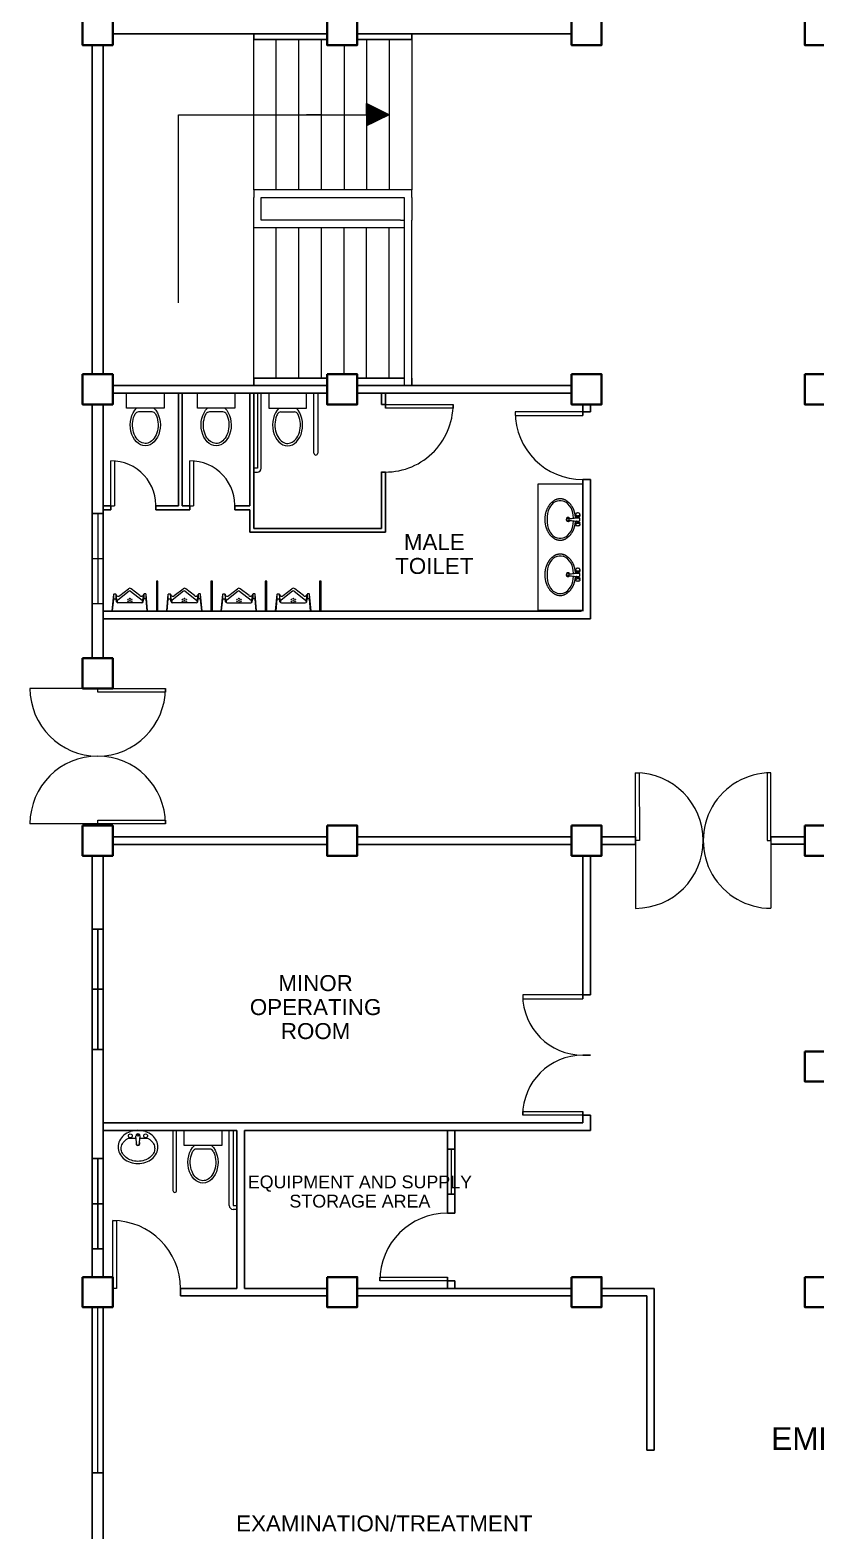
# Model space of a CAD drawing. Header units: millimetres. Extents: x 5 to 430, y 3 to 339.
# Drawn here: x 135.44 to 145.89, y 183.08 to 203.03 of the extents above; entities that cross this region are included whole.
import ezdxf

# ---------------------------------------------------------------- set-up
doc = ezdxf.new("R2010")
doc.units = ezdxf.units.MM
doc.header["$MEASUREMENT"] = 0
doc.linetypes.add('HIDDEN2', pattern=[0.1875, 0.125, -0.0625])
doc.layers.add('label', color=7, linetype='Continuous')
doc.styles.add('SWISSLT175', font='swissl.ttf', dxfattribs={"height": 0.175})

msp = doc.modelspace()

# ---------------------------------------------------------------- linework, layer by layer
at = {"color": 8, "lineweight": 25}
for p, q in [((136.537, 202.982), (139.387, 202.982)), ((139.787, 202.982), (142.637, 202.982)), ((136.262, 202.832), (136.262, 198.457)), ((136.412, 202.832), (136.412, 198.457)), ((136.537, 198.307), (139.387, 198.307)), ((139.787, 198.307), (142.637, 198.307)), ((136.537, 198.207), (139.387, 198.207)), ((137.412, 198.207), (137.412, 196.707)), ((137.462, 198.207), (137.462, 196.707)), ((138.362, 198.207), (138.362, 196.707)), ((138.412, 198.207), (138.412, 196.707)), ((139.787, 198.207), (142.637, 198.207)), ((140.112, 198.207), (140.112, 198.057)), ((140.162, 198.207), (140.162, 198.007)), ((136.262, 198.057), (136.262, 194.682)), ((136.412, 198.057), (136.412, 194.682)), ((140.112, 198.057), (140.162, 198.057)), ((142.787, 198.057), (142.787, 197.907)), ((142.887, 197.957), (142.787, 197.957)), ((142.887, 198.057), (142.887, 197.957)), ((140.112, 197.159), (140.112, 196.407)), ((140.162, 197.157), (140.112, 197.157)), ((140.162, 197.157), (140.162, 196.357)), ((142.787, 197.057), (142.787, 195.307)), ((142.787, 197.057), (142.887, 197.057)), ((142.887, 197.057), (142.887, 195.207)), ((136.512, 196.707), (136.412, 196.707)), ((136.512, 196.657), (136.412, 196.657)), ((136.412, 196.657), (136.512, 196.657)), ((136.512, 196.657), (136.512, 196.707)), ((137.412, 196.707), (137.11, 196.707)), ((137.112, 196.707), (137.112, 196.657)), ((137.412, 196.657), (137.112, 196.657)), ((137.562, 196.657), (137.412, 196.657)), ((137.562, 196.707), (137.462, 196.707)), ((137.462, 196.707), (137.562, 196.707)), ((137.562, 196.707), (137.562, 196.657)), ((138.362, 196.707), (138.162, 196.707)), ((138.162, 196.657), (138.162, 196.707)), ((138.362, 196.657), (138.162, 196.657)), ((138.362, 196.657), (138.362, 196.357)), ((138.412, 196.407), (138.412, 196.707)), ((138.362, 196.357), (138.412, 196.357)), ((140.112, 196.407), (138.412, 196.407)), ((140.162, 196.357), (138.412, 196.357)), ((142.767, 195.307), (136.412, 195.307)), ((142.887, 195.207), (136.412, 195.207)), ((136.412, 194.282), (136.262, 194.282)), ((136.412, 192.482), (136.262, 192.482)), ((136.262, 192.482), (136.262, 192.457)), ((136.412, 192.457), (136.412, 192.482)), ((136.537, 192.307), (139.387, 192.308)), ((136.537, 192.207), (139.387, 192.208)), ((139.787, 192.308), (142.637, 192.308)), ((139.787, 192.208), (142.637, 192.208)), ((143.037, 192.308), (143.487, 192.308)), ((143.037, 192.208), (143.487, 192.208)), ((143.487, 192.309), (143.487, 192.208)), ((145.287, 192.309), (145.737, 192.309)), ((145.287, 192.209), (145.737, 192.209)), ((136.262, 192.057), (136.262, 186.457)), ((136.412, 188.507), (136.412, 192.057)), ((142.787, 192.057), (142.787, 190.157)), ((142.887, 192.057), (142.887, 190.207)), ((142.887, 190.207), (142.787, 190.207)), ((142.787, 188.657), (142.787, 188.507)), ((142.887, 188.607), (142.787, 188.607)), ((142.887, 188.607), (142.887, 188.407)), ((142.887, 188.407), (142.887, 188.607)), ((142.787, 188.507), (136.412, 188.507)), ((136.412, 188.507), (136.412, 188.407)), ((136.412, 188.507), (136.412, 188.407)), ((138.187, 188.407), (136.412, 188.407)), ((136.412, 188.407), (136.412, 186.457)), ((138.187, 188.407), (138.187, 186.307)), ((142.887, 188.407), (138.287, 188.407)), ((138.287, 188.407), (138.287, 186.307)), ((140.987, 188.407), (140.987, 187.307)), ((141.087, 188.407), (141.087, 187.307)), ((140.987, 187.307), (141.087, 187.307)), ((140.987, 186.457), (140.987, 186.307)), ((141.087, 186.407), (140.987, 186.407)), ((141.087, 186.407), (141.087, 186.307)), ((138.187, 186.307), (137.437, 186.307)), ((137.437, 186.307), (137.437, 186.207)), ((139.387, 186.207), (137.437, 186.207)), ((139.387, 186.307), (138.287, 186.307)), ((139.787, 186.307), (142.637, 186.307)), ((139.787, 186.207), (142.637, 186.207)), ((143.037, 186.307), (143.737, 186.307)), ((143.037, 186.207), (143.637, 186.207)), ((143.637, 186.207), (143.637, 184.157)), ((143.737, 186.307), (143.737, 186.207)), ((143.737, 186.207), (143.737, 184.157)), ((136.262, 186.057), (136.262, 180.457)), ((136.412, 186.057), (136.412, 180.457)), ((143.737, 184.157), (143.637, 184.157)), ((136.262, 183.257), (136.262, 183.857))]:
    msp.add_line(p, q, dxfattribs=at)
at = {"color": 8, "lineweight": -2}
for p, q in [((138.412, 202.907), (138.412, 202.982)), ((139.387, 202.907), (138.412, 202.907)), ((140.512, 202.907), (139.787, 202.907)), ((140.512, 202.982), (140.512, 202.907)), ((138.412, 198.407), (138.412, 198.307)), ((138.412, 198.407), (139.387, 198.407)), ((139.787, 198.407), (140.412, 198.407)), ((140.512, 198.407), (140.512, 198.307)), ((136.412, 195.307), (136.412, 195.207)), ((136.412, 191.082), (136.262, 191.082)), ((136.337, 191.082), (136.337, 189.482)), ((136.412, 190.282), (136.412, 191.082)), ((136.412, 190.282), (136.262, 190.282)), ((136.412, 190.282), (136.412, 189.482)), ((136.412, 189.482), (136.262, 189.482)), ((142.887, 189.407), (142.787, 189.407)), ((136.412, 188.032), (136.262, 188.032)), ((136.337, 188.032), (136.337, 186.832)), ((136.412, 187.432), (136.412, 188.032)), ((136.412, 187.432), (136.262, 187.432)), ((136.412, 187.432), (136.412, 186.832)), ((136.412, 186.832), (136.262, 186.832))]:
    msp.add_line(p, q, dxfattribs=at)
at = {"color": 8, "lineweight": 9}
for p, q in [((138.412, 200.907), (138.412, 202.907)), ((138.712, 200.907), (138.712, 202.907)), ((139.012, 200.907), (139.012, 202.907)), ((139.312, 200.907), (139.312, 202.907)), ((139.912, 202.907), (139.912, 200.907)), ((140.212, 202.907), (140.212, 200.907)), ((140.512, 202.907), (140.512, 200.907)), ((139.612, 202.832), (139.612, 200.907)), ((137.412, 199.407), (137.412, 201.907)), ((137.412, 201.907), (139.912, 201.907)), ((139.312, 201.907), (139.112, 201.907)), ((139.312, 201.907), (139.512, 201.907)), ((139.912, 201.907), (139.912, 202.057)), ((140.212, 201.907), (139.912, 202.057)), ((139.912, 201.907), (140.212, 201.907)), ((139.912, 201.907), (139.912, 201.757)), ((140.212, 201.907), (139.912, 201.757)), ((139.922, 201.907), (139.922, 202.052)), ((139.922, 201.907), (139.922, 201.762)), ((139.932, 201.907), (139.932, 202.047)), ((139.932, 201.907), (139.932, 201.767)), ((139.942, 201.907), (139.942, 202.042)), ((139.942, 201.907), (139.942, 201.772)), ((139.952, 201.907), (139.952, 202.037)), ((139.952, 201.907), (139.952, 201.777)), ((139.962, 201.907), (139.962, 202.032)), ((139.962, 201.907), (139.962, 201.782)), ((139.972, 201.907), (139.972, 202.027)), ((139.972, 201.907), (139.972, 201.787)), ((139.982, 201.907), (139.982, 202.022)), ((139.982, 201.907), (139.982, 201.792)), ((139.992, 201.907), (139.992, 202.017)), ((139.992, 201.907), (139.992, 201.797)), ((140.002, 201.907), (140.002, 202.012)), ((140.002, 201.907), (140.002, 201.802)), ((140.012, 201.907), (140.012, 202.007)), ((140.012, 201.907), (140.012, 201.807)), ((140.022, 201.907), (140.022, 202.002)), ((140.022, 201.907), (140.022, 201.812)), ((140.032, 201.907), (140.032, 201.997)), ((140.032, 201.907), (140.032, 201.817)), ((140.042, 201.907), (140.042, 201.992)), ((140.042, 201.907), (140.042, 201.822)), ((140.052, 201.907), (140.052, 201.987)), ((140.052, 201.907), (140.052, 201.827)), ((140.062, 201.907), (140.062, 201.982)), ((140.062, 201.907), (140.062, 201.832)), ((140.072, 201.907), (140.072, 201.977)), ((140.072, 201.907), (140.072, 201.837)), ((140.082, 201.907), (140.082, 201.972)), ((140.082, 201.907), (140.082, 201.842)), ((140.092, 201.907), (140.092, 201.967)), ((140.092, 201.907), (140.092, 201.847)), ((140.102, 201.907), (140.102, 201.962)), ((140.102, 201.907), (140.102, 201.852)), ((140.112, 201.907), (140.112, 201.957)), ((140.112, 201.907), (140.112, 201.857)), ((140.122, 201.907), (140.122, 201.952)), ((140.122, 201.907), (140.122, 201.862)), ((140.132, 201.907), (140.132, 201.947)), ((140.132, 201.907), (140.132, 201.867)), ((140.142, 201.907), (140.142, 201.942)), ((140.142, 201.907), (140.142, 201.872)), ((140.152, 201.907), (140.152, 201.937)), ((140.152, 201.907), (140.152, 201.877)), ((140.162, 201.907), (140.162, 201.932)), ((140.162, 201.907), (140.162, 201.882)), ((140.172, 201.907), (140.172, 201.927)), ((140.172, 201.907), (140.172, 201.887)), ((140.182, 201.907), (140.182, 201.922)), ((140.182, 201.907), (140.182, 201.892)), ((140.192, 201.907), (140.192, 201.917)), ((140.192, 201.907), (140.192, 201.897)), ((140.202, 201.907), (140.202, 201.912)), ((140.202, 201.907), (140.202, 201.902)), ((140.512, 200.907), (138.412, 200.907)), ((138.412, 200.907), (138.412, 200.807)), ((140.512, 200.807), (140.512, 200.907)), ((138.412, 200.507), (138.412, 200.807)), ((138.512, 200.507), (138.512, 200.807)), ((138.512, 200.807), (140.362, 200.807)), ((140.362, 200.807), (140.412, 200.807)), ((140.412, 200.807), (140.412, 200.507)), ((140.512, 200.807), (140.512, 200.507)), ((138.412, 198.407), (138.412, 200.507)), ((140.362, 200.507), (138.512, 200.507)), ((140.362, 200.507), (140.412, 200.507)), ((140.412, 200.507), (140.412, 198.307)), ((140.512, 200.407), (140.512, 200.507)), ((138.412, 200.407), (140.412, 200.407)), ((138.712, 198.407), (138.712, 200.407)), ((139.012, 198.407), (139.012, 200.407)), ((139.312, 198.407), (139.312, 200.407)), ((139.612, 198.457), (139.612, 200.407)), ((139.912, 198.407), (139.912, 200.407)), ((140.212, 198.407), (140.212, 200.407)), ((140.512, 198.407), (140.512, 200.407)), ((136.72, 198.007), (136.72, 198.207)), ((136.72, 198.207), (137.22, 198.207)), ((137.22, 198.207), (137.22, 198.007)), ((137.662, 198.007), (137.662, 198.207)), ((137.662, 198.207), (138.162, 198.207)), ((138.162, 198.207), (138.162, 198.007)), ((138.462, 198.207), (138.462, 197.507)), ((138.512, 197.207), (138.512, 198.207)), ((138.612, 198.207), (138.612, 198.007)), ((139.112, 198.207), (138.612, 198.207)), ((139.112, 198.007), (139.112, 198.207)), ((139.212, 197.407), (139.212, 198.207)), ((139.262, 198.207), (139.262, 197.507)), ((137.22, 198.007), (136.72, 198.007)), ((137.061, 197.957), (136.88, 197.957)), ((138.162, 198.007), (137.662, 198.007)), ((138.003, 197.957), (137.822, 197.957)), ((138.612, 198.007), (139.112, 198.007)), ((138.772, 197.957), (138.953, 197.957)), ((138.462, 197.507), (138.462, 197.207)), ((139.262, 197.507), (139.262, 197.407)), ((138.462, 197.207), (138.412, 197.207)), ((138.412, 197.207), (138.412, 197.157)), ((138.412, 197.157), (138.462, 197.157)), ((136.412, 196.607), (136.262, 196.607)), ((136.337, 196.607), (136.337, 195.407)), ((142.605, 196.536), (142.596, 196.541)), ((142.605, 196.517), (142.596, 196.512)), ((142.597, 196.541), (142.696, 196.547)), ((142.597, 196.512), (142.696, 196.506)), ((142.606, 196.537), (142.702, 196.548)), ((142.606, 196.517), (142.702, 196.506)), ((142.691, 196.595), (142.691, 196.574)), ((142.7, 196.58), (142.691, 196.592)), ((142.7, 196.561), (142.691, 196.574)), ((142.7, 196.58), (142.72, 196.576)), ((142.7, 196.58), (142.7, 196.561)), ((142.7, 196.561), (142.72, 196.558)), ((142.702, 196.548), (142.737, 196.549)), ((142.706, 196.558), (142.706, 196.555)), ((142.741, 196.58), (142.72, 196.576)), ((142.72, 196.558), (142.72, 196.576)), ((142.741, 196.561), (142.72, 196.558)), ((142.734, 196.558), (142.734, 196.555)), ((142.741, 196.58), (142.749, 196.592)), ((142.741, 196.58), (142.741, 196.561)), ((142.741, 196.561), (142.749, 196.574)), ((142.749, 196.595), (142.749, 196.574)), ((142.7, 196.492), (142.691, 196.479)), ((142.691, 196.458), (142.691, 196.479)), ((142.7, 196.474), (142.691, 196.461)), ((142.7, 196.492), (142.72, 196.496)), ((142.7, 196.474), (142.7, 196.492)), ((142.7, 196.474), (142.72, 196.477)), ((142.702, 196.506), (142.737, 196.504)), ((142.706, 196.495), (142.706, 196.498)), ((142.72, 196.496), (142.72, 196.477)), ((142.741, 196.492), (142.72, 196.496)), ((142.741, 196.474), (142.72, 196.477)), ((142.734, 196.495), (142.734, 196.498)), ((142.741, 196.492), (142.749, 196.479)), ((142.741, 196.474), (142.741, 196.492)), ((142.741, 196.474), (142.749, 196.461)), ((142.749, 196.458), (142.749, 196.479)), ((136.262, 196.007), (136.412, 196.007)), ((142.605, 195.801), (142.596, 195.806)), ((142.605, 195.782), (142.596, 195.777)), ((142.597, 195.806), (142.696, 195.812)), ((142.597, 195.777), (142.696, 195.771)), ((142.606, 195.802), (142.702, 195.813)), ((142.606, 195.781), (142.702, 195.771)), ((142.691, 195.86), (142.691, 195.839)), ((142.7, 195.844), (142.691, 195.857)), ((142.7, 195.826), (142.691, 195.839)), ((142.7, 195.757), (142.691, 195.744)), ((142.691, 195.723), (142.691, 195.744)), ((142.7, 195.739), (142.691, 195.726)), ((142.7, 195.844), (142.72, 195.841)), ((142.7, 195.844), (142.7, 195.826)), ((142.7, 195.826), (142.72, 195.823)), ((142.7, 195.757), (142.72, 195.761)), ((142.7, 195.739), (142.7, 195.757)), ((142.7, 195.739), (142.72, 195.742)), ((142.702, 195.813), (142.737, 195.814)), ((142.702, 195.771), (142.737, 195.769)), ((142.706, 195.823), (142.706, 195.82)), ((142.706, 195.76), (142.706, 195.763)), ((142.741, 195.844), (142.72, 195.841)), ((142.72, 195.823), (142.72, 195.841)), ((142.741, 195.826), (142.72, 195.823)), ((142.72, 195.761), (142.72, 195.742)), ((142.741, 195.757), (142.72, 195.761)), ((142.741, 195.739), (142.72, 195.742)), ((142.734, 195.823), (142.734, 195.82)), ((142.734, 195.76), (142.734, 195.763)), ((142.741, 195.844), (142.749, 195.857)), ((142.741, 195.844), (142.741, 195.826)), ((142.741, 195.826), (142.749, 195.839)), ((142.741, 195.739), (142.741, 195.757)), ((142.741, 195.757), (142.749, 195.744)), ((142.741, 195.739), (142.749, 195.726)), ((142.749, 195.86), (142.749, 195.839)), ((142.749, 195.723), (142.749, 195.744)), ((136.53, 195.311), (136.55, 195.532)), ((136.55, 195.469), (136.55, 195.532)), ((136.555, 195.537), (136.575, 195.537)), ((136.581, 195.524), (136.58, 195.532)), ((136.58, 195.532), (136.58, 195.47)), ((136.596, 195.436), (136.581, 195.524)), ((136.755, 195.575), (136.603, 195.455)), ((136.631, 195.517), (136.747, 195.606)), ((136.774, 195.575), (136.927, 195.455)), ((136.899, 195.517), (136.783, 195.606)), ((136.934, 195.436), (136.949, 195.524)), ((136.949, 195.524), (136.95, 195.532)), ((136.95, 195.532), (136.95, 195.47)), ((136.975, 195.537), (136.955, 195.537)), ((136.98, 195.469), (136.98, 195.532)), ((137, 195.311), (136.98, 195.532)), ((137.255, 195.311), (137.275, 195.532)), ((137.275, 195.469), (137.275, 195.532)), ((137.28, 195.537), (137.3, 195.537)), ((137.306, 195.524), (137.305, 195.532)), ((137.305, 195.532), (137.305, 195.47)), ((137.321, 195.436), (137.306, 195.524)), ((137.48, 195.575), (137.328, 195.455)), ((137.356, 195.517), (137.472, 195.606)), ((137.499, 195.575), (137.652, 195.455)), ((137.624, 195.517), (137.508, 195.606)), ((137.659, 195.436), (137.674, 195.524)), ((137.674, 195.524), (137.675, 195.532)), ((137.675, 195.532), (137.675, 195.47)), ((137.7, 195.537), (137.68, 195.537)), ((137.705, 195.469), (137.705, 195.532)), ((137.725, 195.311), (137.705, 195.532)), ((137.98, 195.311), (138, 195.532)), ((138, 195.469), (138, 195.532)), ((138.005, 195.537), (138.025, 195.537)), ((138.031, 195.524), (138.03, 195.532)), ((138.03, 195.532), (138.03, 195.47)), ((138.046, 195.436), (138.031, 195.524)), ((138.205, 195.575), (138.053, 195.455)), ((138.081, 195.517), (138.197, 195.606)), ((138.224, 195.575), (138.377, 195.455)), ((138.349, 195.517), (138.233, 195.606)), ((138.384, 195.436), (138.399, 195.524)), ((138.399, 195.524), (138.4, 195.532)), ((138.4, 195.532), (138.4, 195.47)), ((138.425, 195.537), (138.405, 195.537)), ((138.43, 195.469), (138.43, 195.532)), ((138.45, 195.311), (138.43, 195.532)), ((138.703, 195.311), (138.723, 195.532)), ((138.723, 195.469), (138.723, 195.532)), ((138.728, 195.537), (138.748, 195.537)), ((138.754, 195.524), (138.753, 195.532)), ((138.753, 195.532), (138.753, 195.47)), ((138.769, 195.436), (138.754, 195.524)), ((138.928, 195.575), (138.776, 195.455)), ((138.804, 195.517), (138.92, 195.606)), ((138.947, 195.575), (139.1, 195.455)), ((139.072, 195.517), (138.956, 195.606)), ((139.107, 195.436), (139.121, 195.524)), ((139.121, 195.524), (139.123, 195.532)), ((139.123, 195.532), (139.123, 195.47)), ((139.148, 195.537), (139.128, 195.537)), ((139.153, 195.469), (139.153, 195.532)), ((139.173, 195.311), (139.153, 195.532)), ((136.412, 195.407), (136.262, 195.407)), ((136.535, 195.311), (136.55, 195.468)), ((136.555, 195.472), (136.576, 195.472)), ((136.587, 195.434), (136.581, 195.468)), ((136.596, 195.436), (136.598, 195.419)), ((136.601, 195.507), (136.606, 195.507)), ((136.923, 195.417), (136.607, 195.417)), ((136.929, 195.507), (136.924, 195.507)), ((136.934, 195.436), (136.931, 195.419)), ((136.943, 195.434), (136.949, 195.468)), ((136.975, 195.472), (136.954, 195.472)), ((136.995, 195.311), (136.98, 195.468)), ((137.26, 195.311), (137.275, 195.468)), ((137.28, 195.472), (137.301, 195.472)), ((137.312, 195.434), (137.306, 195.468)), ((137.321, 195.436), (137.323, 195.419)), ((137.326, 195.507), (137.331, 195.507)), ((137.648, 195.417), (137.332, 195.417)), ((137.654, 195.507), (137.649, 195.507)), ((137.659, 195.436), (137.656, 195.419)), ((137.668, 195.434), (137.674, 195.468)), ((137.7, 195.472), (137.679, 195.472)), ((137.72, 195.311), (137.705, 195.468)), ((137.985, 195.311), (138, 195.468)), ((138.005, 195.472), (138.026, 195.472)), ((138.037, 195.434), (138.031, 195.468)), ((138.046, 195.436), (138.048, 195.419)), ((138.051, 195.507), (138.056, 195.507)), ((138.057, 195.417), (138.373, 195.417)), ((138.379, 195.507), (138.374, 195.507)), ((138.384, 195.436), (138.381, 195.419)), ((138.393, 195.434), (138.399, 195.468)), ((138.425, 195.472), (138.404, 195.472)), ((138.445, 195.311), (138.43, 195.468)), ((138.708, 195.311), (138.722, 195.468)), ((138.727, 195.472), (138.749, 195.472)), ((138.76, 195.434), (138.753, 195.468)), ((138.769, 195.436), (138.771, 195.419)), ((138.774, 195.507), (138.778, 195.507)), ((138.779, 195.417), (139.096, 195.417)), ((139.102, 195.507), (139.097, 195.507)), ((139.107, 195.436), (139.104, 195.419)), ((139.116, 195.434), (139.122, 195.468)), ((139.148, 195.472), (139.127, 195.472)), ((139.168, 195.311), (139.153, 195.468)), ((136.538, 195.307), (136.533, 195.307)), ((136.992, 195.307), (136.538, 195.307)), ((136.679, 195.307), (136.609, 195.307)), ((136.992, 195.307), (136.997, 195.307)), ((137.263, 195.307), (137.258, 195.307)), ((137.717, 195.307), (137.263, 195.307)), ((137.404, 195.307), (137.334, 195.307)), ((137.717, 195.307), (137.722, 195.307)), ((137.988, 195.307), (137.983, 195.307)), ((137.988, 195.307), (138.442, 195.307)), ((138.301, 195.307), (138.371, 195.307)), ((138.442, 195.307), (138.447, 195.307)), ((138.711, 195.307), (138.706, 195.307)), ((138.711, 195.307), (139.165, 195.307)), ((139.024, 195.307), (139.094, 195.307)), ((139.165, 195.307), (139.17, 195.307)), ((136.858, 188.21), (136.845, 188.331)), ((136.887, 188.21), (136.9, 188.331)), ((137.337, 188.407), (137.337, 187.707)), ((137.387, 187.607), (137.387, 188.407)), ((137.487, 188.407), (137.987, 188.407)), ((137.487, 188.207), (137.487, 188.407)), ((137.987, 188.407), (137.987, 188.207)), ((138.087, 187.407), (138.087, 188.407)), ((138.137, 188.407), (138.137, 187.707)), ((137.987, 188.207), (137.487, 188.207)), ((137.828, 188.157), (137.647, 188.157)), ((141.087, 188.157), (140.987, 188.157)), ((140.987, 188.157), (140.987, 187.557)), ((141.037, 188.157), (141.037, 187.557)), ((141.087, 187.857), (141.087, 188.157)), ((137.337, 187.707), (137.337, 187.607)), ((138.137, 187.707), (138.137, 187.407)), ((140.987, 187.557), (141.087, 187.557)), ((138.137, 187.407), (138.187, 187.407)), ((138.187, 187.357), (138.137, 187.357)), ((136.337, 183.857), (136.337, 186.057)), ((136.262, 183.857), (136.412, 183.857))]:
    msp.add_line(p, q, dxfattribs=at)
at = {"color": 8, "lineweight": 13}
for p, q in [((140.162, 198.057), (140.162, 198.007)), ((140.162, 198.057), (141.062, 198.057)), ((141.062, 198.007), (140.162, 198.007)), ((141.062, 198.057), (141.062, 198.007)), ((142.787, 197.957), (141.887, 197.957)), ((141.887, 197.957), (141.887, 197.907)), ((142.787, 197.907), (142.787, 197.957)), ((141.887, 197.907), (142.787, 197.907)), ((136.512, 196.707), (136.512, 197.307)), ((136.562, 197.307), (136.562, 196.707)), ((137.562, 196.707), (137.562, 197.307)), ((137.612, 197.307), (137.612, 196.707)), ((136.512, 196.707), (136.562, 196.707)), ((137.11, 196.707), (137.112, 196.707)), ((137.562, 196.707), (137.612, 196.707)), ((136.337, 194.282), (135.437, 194.282)), ((136.337, 194.282), (137.237, 194.282)), ((136.337, 194.232), (136.337, 194.282)), ((137.237, 194.232), (136.337, 194.232)), ((137.237, 194.282), (137.237, 194.232)), ((143.487, 192.259), (143.487, 193.159)), ((143.487, 193.159), (143.537, 193.159)), ((143.537, 193.159), (143.538, 192.258)), ((145.287, 193.159), (145.237, 193.159)), ((145.237, 193.159), (145.238, 192.259)), ((145.287, 192.259), (145.287, 193.159)), ((136.337, 192.532), (137.237, 192.532)), ((136.337, 192.482), (136.337, 192.532)), ((137.237, 192.532), (137.237, 192.482)), ((136.337, 192.482), (135.437, 192.482)), ((137.237, 192.482), (136.337, 192.482)), ((143.538, 192.259), (143.487, 192.259)), ((143.487, 192.208), (143.488, 191.358)), ((143.538, 192.308), (143.538, 192.308)), ((144.382, 192.209), (144.393, 192.209)), ((144.387, 192.309), (144.388, 192.309)), ((144.387, 192.309), (144.388, 192.309)), ((145.238, 192.259), (145.287, 192.259)), ((145.287, 192.309), (145.287, 192.209)), ((145.287, 192.209), (145.287, 191.359)), ((142.787, 190.207), (141.987, 190.207)), ((141.987, 190.207), (141.987, 190.157)), ((141.987, 190.157), (142.787, 190.157)), ((142.787, 190.157), (142.787, 190.207)), ((141.987, 188.607), (141.987, 188.657)), ((141.987, 188.657), (142.787, 188.657)), ((142.787, 188.607), (141.987, 188.607)), ((142.787, 188.657), (142.787, 188.607)), ((136.537, 186.307), (136.537, 187.207)), ((136.537, 187.207), (136.587, 187.207)), ((136.587, 187.207), (136.587, 186.307)), ((140.087, 186.407), (140.087, 186.457)), ((140.087, 186.457), (140.987, 186.457)), ((140.987, 186.407), (140.087, 186.407)), ((140.987, 186.457), (140.987, 186.407)), ((136.587, 186.307), (136.537, 186.307))]:
    msp.add_line(p, q, dxfattribs=at)
at = {"color": 8, "lineweight": 35}
for points in [[(136.137, 203.232), (136.537, 203.232), (136.537, 202.832), (136.137, 202.832)], [(139.387, 203.232), (139.787, 203.232), (139.787, 202.832), (139.387, 202.832)], [(142.637, 203.232), (143.037, 203.232), (143.037, 202.832), (142.637, 202.832)], [(145.737, 203.232), (146.137, 203.232), (146.137, 202.832), (145.737, 202.832)], [(136.137, 198.457), (136.537, 198.457), (136.537, 198.057), (136.137, 198.057)], [(139.387, 198.457), (139.787, 198.457), (139.787, 198.057), (139.387, 198.057)], [(142.637, 198.457), (143.037, 198.457), (143.037, 198.057), (142.637, 198.057)], [(145.737, 198.457), (146.137, 198.457), (146.137, 198.057), (145.737, 198.057)], [(136.137, 194.682), (136.537, 194.682), (136.537, 194.282), (136.137, 194.282)], [(136.137, 192.457), (136.537, 192.457), (136.537, 192.057), (136.137, 192.057)], [(139.387, 192.457), (139.787, 192.457), (139.787, 192.057), (139.387, 192.057)], [(142.637, 192.457), (143.037, 192.457), (143.037, 192.057), (142.637, 192.057)], [(145.737, 192.457), (146.137, 192.457), (146.137, 192.057), (145.737, 192.057)], [(145.737, 189.457), (146.137, 189.457), (146.137, 189.057), (145.737, 189.057)], [(136.137, 186.457), (136.537, 186.457), (136.537, 186.057), (136.137, 186.057)], [(139.387, 186.457), (139.787, 186.457), (139.787, 186.057), (139.387, 186.057)], [(142.637, 186.457), (143.037, 186.457), (143.037, 186.057), (142.637, 186.057)], [(145.737, 186.457), (146.137, 186.457), (146.137, 186.057), (145.737, 186.057)]]:
    msp.add_lwpolyline(points, close=True, dxfattribs=at)
at = {"color": 8, "lineweight": 9, "ltscale": 0.4}
msp.add_lwpolyline([(142.787, 195.32), (142.787, 196.995), (142.187, 196.995), (142.187, 195.32)], close=True, dxfattribs=at)
at = {"color": 8, "lineweight": 9}
for points in [[(136.262, 196.607), (136.412, 196.607), (136.412, 195.407), (136.262, 195.407)], [(137.137, 195.707), (137.117, 195.707), (137.117, 195.307), (137.137, 195.307)], [(137.862, 195.707), (137.842, 195.707), (137.842, 195.307), (137.862, 195.307)], [(138.585, 195.707), (138.565, 195.707), (138.565, 195.307), (138.585, 195.307)], [(139.308, 195.707), (139.288, 195.707), (139.288, 195.307), (139.308, 195.307)], [(136.262, 191.082), (136.412, 191.082), (136.412, 189.482), (136.262, 189.482)], [(140.987, 188.157), (141.087, 188.157), (141.087, 187.557), (140.987, 187.557)], [(136.262, 188.032), (136.412, 188.032), (136.412, 186.832), (136.262, 186.832)], [(136.262, 186.057), (136.412, 186.057), (136.412, 183.857), (136.262, 183.857)]]:
    msp.add_lwpolyline(points, close=True, dxfattribs=at)
for points in [[(142.691, 196.595, 0.145837), (142.693, 196.589, 0.107165), (142.7, 196.582, 0.077149), (142.709, 196.578, 0.064217), (142.72, 196.577, 0.064217), (142.732, 196.578, 0.077149), (142.741, 196.582, 0.107165), (142.747, 196.589, 0.145837), (142.749, 196.595, 0.145837), (142.747, 196.602, 0.107165), (142.741, 196.608, 0.077149), (142.732, 196.612, 0.064217), (142.72, 196.614, 0.064217), (142.709, 196.612, 0.077149), (142.7, 196.608, 0.107165), (142.693, 196.602, 0.145837)], [(142.691, 196.458, -0.145837), (142.693, 196.464, -0.107165), (142.7, 196.471, -0.077149), (142.709, 196.475, -0.064217), (142.72, 196.476, -0.064217), (142.732, 196.475, -0.077149), (142.741, 196.471, -0.107165), (142.747, 196.464, -0.145837), (142.749, 196.458, -0.145837), (142.747, 196.451, -0.107165), (142.741, 196.445, -0.077149), (142.732, 196.441, -0.064217), (142.72, 196.44, -0.064217), (142.709, 196.441, -0.077149), (142.7, 196.445, -0.107165), (142.693, 196.451, -0.145837)], [(142.691, 195.86, 0.145837), (142.693, 195.854, 0.107165), (142.7, 195.847, 0.077149), (142.709, 195.843, 0.064217), (142.72, 195.842, 0.064217), (142.732, 195.843, 0.077149), (142.741, 195.847, 0.107165), (142.747, 195.854, 0.145837), (142.749, 195.86, 0.145837), (142.747, 195.867, 0.107165), (142.741, 195.873, 0.077149), (142.732, 195.877, 0.064217), (142.72, 195.879, 0.064217), (142.709, 195.877, 0.077149), (142.7, 195.873, 0.107165), (142.693, 195.867, 0.145837)], [(142.691, 195.723, -0.145837), (142.693, 195.729, -0.107165), (142.7, 195.736, -0.077149), (142.709, 195.74, -0.064217), (142.72, 195.741, -0.064217), (142.732, 195.74, -0.077149), (142.741, 195.736, -0.107165), (142.747, 195.729, -0.145837), (142.749, 195.723, -0.145837), (142.747, 195.716, -0.107165), (142.741, 195.71, -0.077149), (142.732, 195.706, -0.064217), (142.72, 195.704, -0.064217), (142.709, 195.706, -0.077149), (142.7, 195.71, -0.107165), (142.693, 195.716, -0.145837)]]:
    msp.add_lwpolyline(points, format="xyb", close=True, dxfattribs=at)
for points in [[(142.705, 196.56, 0.035268), (142.705, 196.56, 0.107165), (142.709, 196.556, 0.077149), (142.714, 196.554, 0.064217), (142.72, 196.553, 0.064217)], [(142.706, 196.56, 0.046803), (142.708, 196.559, 0.077149), (142.713, 196.556, 0.064217), (142.72, 196.556, 0.064217), (142.727, 196.556, 0.077149), (142.732, 196.559, 0.046803), (142.734, 196.56, 0.145837)], [(142.707, 196.558, 0.047218), (142.707, 196.557, 0.107177), (142.71, 196.554, 0.077931), (142.715, 196.552, 0.065152), (142.72, 196.551, 0.065152), (142.726, 196.552, 0.077931), (142.73, 196.554, 0.107177), (142.733, 196.557, 0.047218), (142.734, 196.558, 0.144081)], [(142.72, 196.553, 0.064217), (142.727, 196.554, 0.077149), (142.732, 196.556, 0.107165), (142.735, 196.56, 0.035268), (142.736, 196.56, 0.145837)], [(142.705, 196.493, -0.035268), (142.705, 196.494, -0.107165), (142.709, 196.497, -0.077149), (142.714, 196.499, -0.064217), (142.72, 196.5, -0.064217)], [(142.706, 196.493, -0.046803), (142.708, 196.495, -0.077149), (142.713, 196.497, -0.064217), (142.72, 196.498, -0.064217), (142.727, 196.497, -0.077149), (142.732, 196.495, -0.046803), (142.734, 196.493, -0.145837)], [(142.707, 196.495, -0.047218), (142.707, 196.496, -0.107177), (142.71, 196.499, -0.077931), (142.715, 196.501, -0.065152), (142.72, 196.502, -0.065152), (142.726, 196.501, -0.077931), (142.73, 196.499, -0.107177), (142.733, 196.496, -0.047218), (142.734, 196.495, -0.144081)], [(142.72, 196.5, -0.064217), (142.727, 196.499, -0.077149), (142.732, 196.497, -0.107165), (142.735, 196.494, -0.035268), (142.736, 196.493, -0.145837)], [(142.705, 195.825, 0.035268), (142.705, 195.825, 0.107165), (142.709, 195.821, 0.077149), (142.714, 195.819, 0.064217), (142.72, 195.818, 0.064217)], [(142.705, 195.758, -0.035268), (142.705, 195.759, -0.107165), (142.709, 195.762, -0.077149), (142.714, 195.764, -0.064217), (142.72, 195.765, -0.064217)], [(142.706, 195.825, 0.046803), (142.708, 195.824, 0.077149), (142.713, 195.821, 0.064217), (142.72, 195.82, 0.064217), (142.727, 195.821, 0.077149), (142.732, 195.824, 0.046803), (142.734, 195.825, 0.145837)], [(142.706, 195.758, -0.046803), (142.708, 195.759, -0.077149), (142.713, 195.762, -0.064217), (142.72, 195.763, -0.064217), (142.727, 195.762, -0.077149), (142.732, 195.759, -0.046803), (142.734, 195.758, -0.145837)], [(142.707, 195.823, 0.047218), (142.707, 195.822, 0.107177), (142.71, 195.819, 0.077931), (142.715, 195.817, 0.065152), (142.72, 195.816, 0.065152), (142.726, 195.817, 0.077931), (142.73, 195.819, 0.107177), (142.733, 195.822, 0.047218), (142.734, 195.823, 0.144081)], [(142.707, 195.76, -0.047218), (142.707, 195.761, -0.107177), (142.71, 195.764, -0.077931), (142.715, 195.766, -0.065152), (142.72, 195.767, -0.065152), (142.726, 195.766, -0.077931), (142.73, 195.764, -0.107177), (142.733, 195.761, -0.047218), (142.734, 195.76, -0.144081)], [(142.72, 195.818, 0.064217), (142.727, 195.819, 0.077149), (142.732, 195.821, 0.107165), (142.735, 195.825, 0.035268), (142.736, 195.825, 0.145837)], [(142.72, 195.765, -0.064217), (142.727, 195.764, -0.077149), (142.732, 195.762, -0.107165), (142.735, 195.759, -0.035268), (142.736, 195.758, -0.145837)], [(137.095, 188.165, -0.124838), (137.079, 188.103, -0.105788), (137.03, 188.045, -0.086697), (136.96, 188.009, -0.076776), (136.872, 187.995, -0.076776), (136.785, 188.009, -0.086697), (136.715, 188.045, -0.105788), (136.666, 188.103, -0.124838), (136.65, 188.165, -0.124838), (136.666, 188.228, -0.105788), (136.715, 188.286, -0.040067), (136.746, 188.305), (136.848, 188.305, -0.040067)], [(136.897, 188.305), (136.999, 188.305, -0.040067), (137.03, 188.286, -0.105788), (137.079, 188.228, -0.124838), (137.095, 188.165, -0.124838)]]:
    msp.add_lwpolyline(points, format="xyb", dxfattribs=at)
for centre, radius in [((136.74, 195.465), 0.004), ((136.74, 195.44), 0.004), ((136.765, 195.478), 0.004), ((136.765, 195.453), 0.004), ((136.765, 195.428), 0.004), ((136.79, 195.465), 0.004), ((136.79, 195.44), 0.004), ((137.465, 195.465), 0.004), ((137.465, 195.44), 0.004), ((137.49, 195.478), 0.004), ((137.49, 195.453), 0.004), ((137.49, 195.428), 0.004), ((137.515, 195.465), 0.004), ((137.515, 195.44), 0.004), ((138.19, 195.465), 0.004), ((138.19, 195.44), 0.004), ((138.215, 195.478), 0.004), ((138.215, 195.453), 0.004), ((138.215, 195.428), 0.004), ((138.24, 195.465), 0.004), ((138.24, 195.44), 0.004), ((138.913, 195.465), 0.004), ((138.913, 195.44), 0.004), ((138.938, 195.478), 0.004), ((138.938, 195.453), 0.004), ((138.938, 195.428), 0.004), ((138.963, 195.465), 0.004), ((138.963, 195.44), 0.004), ((136.771, 188.334), 0.0255), ((136.872, 188.341), 0.0095), ((136.974, 188.334), 0.0255)]:
    msp.add_circle(centre, radius, dxfattribs=at)
for centre, radius, start, end in [((136.88, 197.907), 0.05, 90, 151.9916), ((137.061, 197.907), 0.05, 28.1501, 90), ((137.822, 197.907), 0.05, 90, 151.9916), ((138.003, 197.907), 0.05, 28.1501, 90), ((138.772, 197.907), 0.05, 90, 151.8499), ((138.953, 197.907), 0.05, 28.0084, 90), ((139.237, 197.407), 0.025, 180, 0), ((138.462, 197.207), 0.05, 270, 0), ((142.489, 196.617), 0.16, 76.0896, 156.8606), ((142.45, 196.582), 0.205, 28.3968, 67.909), ((142.676, 196.533), 0.365, 156.2843, 180.9643), ((142.676, 196.52), 0.365, 179.0357, 203.7157), ((142.59, 196.527), 0.0263, 37.887, 321.8359), ((142.59, 196.527), 0.0213, 46.6981, 313.0677), ((142.62, 196.527), 0.028, 150.6121, 209.3879), ((142.597, 196.54), 0.001, 93.5159, 150.6121), ((142.597, 196.513), 0.001, 209.3879, 266.4841), ((142.616, 196.527), 0.0147, 140.2813, 219.7187), ((142.606, 196.535), 0.002, 96.5175, 140.2813), ((142.606, 196.519), 0.002, 219.7187, 263.4825), ((142.297, 196.533), 0.365, 2.4433, 23.7157), ((142.699, 196.555), 0.00756, 276.5175, 0), ((142.742, 196.555), 0.00756, 180, 232.6816), ((142.72, 196.527), 0.028, 307.3184, 52.6816), ((142.489, 196.437), 0.16, 203.1394, 283.9104), ((142.45, 196.471), 0.205, 292.091, 331.6032), ((142.297, 196.52), 0.365, 336.2843, 357.5567), ((142.699, 196.498), 0.00756, 0, 83.4825), ((142.742, 196.498), 0.00756, 127.3184, 180), ((142.676, 195.798), 0.365, 156.2843, 180.9643), ((142.489, 195.881), 0.16, 76.0896, 156.8606), ((142.45, 195.847), 0.205, 28.3968, 67.909), ((142.297, 195.798), 0.365, 2.4433, 23.7157), ((142.676, 195.785), 0.365, 179.0357, 203.7157), ((142.59, 195.792), 0.0263, 38.1641, 322.113), ((142.59, 195.792), 0.0213, 46.9323, 313.3019), ((142.62, 195.792), 0.028, 150.6121, 209.3879), ((142.597, 195.805), 0.001, 93.5159, 150.6121), ((142.597, 195.778), 0.001, 209.3879, 266.4841), ((142.616, 195.792), 0.0147, 140.2813, 219.7187), ((142.606, 195.8), 0.002, 96.5175, 140.2813), ((142.606, 195.783), 0.002, 219.7187, 263.4825), ((142.297, 195.785), 0.365, 336.2843, 357.5567), ((142.699, 195.82), 0.00756, 276.5175, 0), ((142.699, 195.763), 0.00756, 0, 83.4825), ((142.742, 195.82), 0.00756, 180, 232.6816), ((142.742, 195.763), 0.00756, 127.3184, 180), ((142.72, 195.792), 0.028, 307.3184, 52.6816), ((136.555, 195.532), 0.005, 90, 180), ((136.575, 195.532), 0.005, 0, 90), ((136.601, 195.527), 0.02, 189.2901, 270), ((136.606, 195.547), 0.04, 270, 309.3163), ((136.765, 195.582), 0.03, 52.8153, 127.1847), ((136.765, 195.563), 0.015, 50.6837, 129.3163), ((136.924, 195.547), 0.04, 230.6837, 270), ((136.929, 195.527), 0.02, 270, 350.7099), ((136.955, 195.532), 0.005, 90, 180), ((136.975, 195.532), 0.005, 0, 90), ((137.28, 195.532), 0.005, 90, 180), ((137.3, 195.532), 0.005, 0, 90), ((137.326, 195.527), 0.02, 189.2901, 270), ((137.331, 195.547), 0.04, 270, 309.3163), ((137.49, 195.582), 0.03, 52.8153, 127.1847), ((137.49, 195.563), 0.015, 50.6837, 129.3163), ((137.649, 195.547), 0.04, 230.6837, 270), ((137.654, 195.527), 0.02, 270, 350.7099), ((137.68, 195.532), 0.005, 90, 180), ((137.7, 195.532), 0.005, 0, 90), ((138.005, 195.532), 0.005, 90, 180), ((138.025, 195.532), 0.005, 0, 90), ((138.051, 195.527), 0.02, 189.2901, 270), ((138.056, 195.547), 0.04, 270, 309.3163), ((138.215, 195.582), 0.03, 52.8153, 127.1847), ((138.215, 195.563), 0.015, 50.6837, 129.3163), ((138.374, 195.547), 0.04, 230.6837, 270), ((138.379, 195.527), 0.02, 270, 350.7099), ((138.405, 195.532), 0.005, 90, 180), ((138.425, 195.532), 0.005, 0, 90), ((138.728, 195.532), 0.005, 90, 180), ((138.748, 195.532), 0.005, 0, 90), ((138.774, 195.527), 0.02, 189.2901, 270), ((138.778, 195.547), 0.04, 270, 309.3163), ((138.938, 195.582), 0.03, 52.8153, 127.1847), ((138.938, 195.563), 0.015, 50.6837, 129.3163), ((139.097, 195.547), 0.04, 230.6837, 270), ((139.102, 195.527), 0.02, 270, 350.7099), ((139.128, 195.532), 0.005, 90, 180), ((139.148, 195.532), 0.005, 0, 90), ((142.489, 195.702), 0.16, 203.1394, 283.9104), ((142.45, 195.736), 0.205, 292.091, 331.6032), ((136.555, 195.467), 0.005, 90, 176.5318), ((136.576, 195.467), 0.005, 10.3048, 90), ((136.607, 195.437), 0.02, 190.3048, 270), ((136.615, 195.439), 0.02, 129.3163, 189.2901), ((136.74, 195.415), 0.004, 35.6754, 144.3246), ((136.79, 195.415), 0.004, 35.6754, 144.3246), ((136.923, 195.437), 0.02, 270, 349.6952), ((136.914, 195.439), 0.02, 350.7099, 50.6837), ((136.954, 195.467), 0.005, 90, 169.6952), ((136.975, 195.467), 0.005, 3.4682, 90), ((137.28, 195.467), 0.005, 90, 176.5318), ((137.301, 195.467), 0.005, 10.3048, 90), ((137.332, 195.437), 0.02, 190.3048, 270), ((137.34, 195.439), 0.02, 129.3163, 189.2901), ((137.465, 195.415), 0.004, 35.6754, 144.3246), ((137.515, 195.415), 0.004, 35.6754, 144.3246), ((137.648, 195.437), 0.02, 270, 349.6952), ((137.639, 195.439), 0.02, 350.7099, 50.6837), ((137.679, 195.467), 0.005, 90, 169.6952), ((137.7, 195.467), 0.005, 3.4682, 90), ((138.005, 195.467), 0.005, 90, 176.5318), ((138.026, 195.467), 0.005, 10.3048, 90), ((138.057, 195.437), 0.02, 190.3048, 270), ((138.065, 195.439), 0.02, 129.3163, 189.2901), ((138.19, 195.415), 0.004, 35.6754, 144.3246), ((138.24, 195.415), 0.004, 35.6754, 144.3246), ((138.373, 195.437), 0.02, 270, 349.6952), ((138.364, 195.439), 0.02, 350.7099, 50.6837), ((138.404, 195.467), 0.005, 90, 169.6952), ((138.425, 195.467), 0.005, 3.4682, 90), ((138.727, 195.467), 0.005, 90, 176.5318), ((138.749, 195.467), 0.005, 10.3048, 90), ((138.779, 195.437), 0.02, 190.3048, 270), ((138.788, 195.439), 0.02, 129.3163, 189.2901), ((138.913, 195.415), 0.004, 35.6754, 144.3246), ((138.963, 195.415), 0.004, 35.6754, 144.3246), ((139.096, 195.437), 0.02, 270, 349.6952), ((139.087, 195.439), 0.02, 350.7099, 50.6837), ((139.127, 195.467), 0.005, 90, 169.6952), ((139.148, 195.467), 0.005, 3.4682, 90), ((136.533, 195.31), 0.003, 176.1859, 270), ((136.538, 195.31), 0.003, 176.5318, 270), ((136.992, 195.31), 0.003, 270, 3.4682), ((136.997, 195.31), 0.003, 270, 3.8141), ((137.258, 195.31), 0.003, 176.1859, 270), ((137.263, 195.31), 0.003, 176.5318, 270), ((137.717, 195.31), 0.003, 270, 3.4682), ((137.722, 195.31), 0.003, 270, 3.8141), ((137.983, 195.31), 0.003, 176.1859, 270), ((137.988, 195.31), 0.003, 176.5318, 270), ((138.442, 195.31), 0.003, 270, 3.4682), ((138.447, 195.31), 0.003, 270, 3.8141), ((138.706, 195.31), 0.003, 176.1859, 270), ((138.711, 195.31), 0.003, 176.5318, 270), ((139.165, 195.31), 0.003, 270, 3.4682), ((139.17, 195.31), 0.003, 270, 3.8141), ((136.831, 188.167), 0.228, 129.8268, 153.5873), ((136.856, 188.137), 0.267, 109.0569, 129.8268), ((136.872, 188.091), 0.317, 90, 109.0569), ((136.872, 188.334), 0.028, 353.7545, 186.2455), ((136.872, 188.091), 0.317, 70.9431, 90), ((136.889, 188.137), 0.267, 50.1732, 70.9431), ((136.914, 188.167), 0.228, 26.4127, 50.1732), ((136.793, 188.186), 0.185, 153.5873, 180), ((136.793, 188.186), 0.185, 180, 206.4127), ((136.872, 188.232), 0.025, 138.7978, 233.6932), ((136.872, 188.303), 0.0948, 261.2026, 278.7974), ((136.872, 188.232), 0.025, 251.3793, 288.6207), ((136.872, 188.232), 0.025, 306.3068, 41.2022), ((136.952, 188.186), 0.185, 0, 26.4127), ((136.952, 188.186), 0.185, 333.5873, 0), ((137.647, 188.107), 0.05, 90, 151.9916), ((137.828, 188.107), 0.05, 28.1501, 90), ((136.831, 188.206), 0.228, 206.4127, 230.1732), ((136.856, 188.235), 0.267, 230.1732, 250.9431), ((136.872, 188.282), 0.317, 250.9431, 270), ((136.872, 188.282), 0.317, 270, 289.0569), ((136.889, 188.235), 0.267, 289.0569, 309.8268), ((136.914, 188.206), 0.228, 309.8268, 333.5873), ((137.362, 187.607), 0.025, 180, 0), ((138.137, 187.407), 0.05, 180, 270)]:
    msp.add_arc(centre, radius, start, end, dxfattribs=at)
at = {"color": 8, "lineweight": 13}
for centre, radius, start, end in [((140.162, 198.057), 0.9, 266.8153, 0), ((142.787, 197.957), 0.9, 180, 270), ((136.512, 196.707), 0.6, 355.2198, 90), ((137.562, 196.707), 0.6, 355.2198, 90), ((136.337, 194.282), 0.9, 180, 0), ((136.337, 192.482), 0.9, 0, 180), ((143.487, 192.258), 0.9, 270.0079, 90), ((145.287, 192.259), 0.9, 90, 270.0009), ((142.787, 190.207), 0.8, 180, 270), ((142.787, 188.607), 0.8, 90, 180), ((136.537, 186.307), 0.9, 0, 90), ((140.987, 186.407), 0.9, 90, 180)]:
    msp.add_arc(centre, radius, start, end, dxfattribs=at)
at = {"color": 8, "linetype": 'HIDDEN2', "lineweight": 9}
for centre, radius, start, end in [((142.569, 196.551), 0.283, 143.3314, 162.8606), ((142.518, 196.589), 0.22, 119.0892, 143.3314), ((142.486, 196.647), 0.154, 90, 119.0892), ((142.486, 196.647), 0.154, 60.9108, 90), ((142.453, 196.589), 0.22, 36.6686, 60.9108), ((142.403, 196.551), 0.283, 17.1394, 36.6686), ((142.648, 196.527), 0.367, 162.8606, 180), ((142.648, 196.527), 0.367, 180, 197.1394), ((142.323, 196.527), 0.367, 3.119, 17.1394), ((142.569, 196.502), 0.283, 197.1394, 216.6686), ((142.518, 196.464), 0.22, 216.6686, 240.9108), ((142.453, 196.464), 0.22, 299.0892, 323.3314), ((142.403, 196.502), 0.283, 323.3314, 342.8606), ((142.323, 196.527), 0.367, 342.8606, 356.881), ((142.486, 196.406), 0.154, 240.9108, 270), ((142.486, 196.406), 0.154, 270, 299.0892), ((142.569, 195.816), 0.283, 143.3314, 162.8606), ((142.518, 195.854), 0.22, 119.0892, 143.3314), ((142.486, 195.912), 0.154, 90, 119.0892), ((142.486, 195.912), 0.154, 60.9108, 90), ((142.453, 195.854), 0.22, 36.6686, 60.9108), ((142.403, 195.816), 0.283, 17.1394, 36.6686), ((142.648, 195.792), 0.367, 162.8606, 180), ((142.648, 195.792), 0.367, 180, 197.1394), ((142.323, 195.792), 0.367, 3.119, 17.1394), ((142.323, 195.792), 0.367, 342.8606, 356.881), ((142.569, 195.767), 0.283, 197.1394, 216.6686), ((142.518, 195.729), 0.22, 216.6686, 240.9108), ((142.486, 195.671), 0.154, 240.9108, 270), ((142.486, 195.671), 0.154, 270, 299.0892), ((142.453, 195.729), 0.22, 299.0892, 323.3314), ((142.403, 195.767), 0.283, 323.3314, 342.8606)]:
    msp.add_arc(centre, radius, start, end, dxfattribs=at)
at = {"color": 8, "lineweight": 9, "extrusion": (0, 0, -1)}
for centre in [(136.97, 197.782), (137.912, 197.782), (137.737, 187.982)]:
    msp.add_ellipse(centre, major_axis=(0, 0.275), ratio=0.727273, start_param=0.612555, end_param=5.670631, dxfattribs=at)
at = {"color": 8, "lineweight": 9}
msp.add_ellipse((138.862, 197.782), major_axis=(0, 0.275), ratio=0.727273, start_param=0.612555, end_param=5.670631, dxfattribs=at)
for points in [[(137.105, 197.931), (137.114, 197.915), (137.121, 197.897), (137.148, 197.805), (137.143, 197.718), (137.085, 197.587), (137.035, 197.545), (136.937, 197.532), (136.885, 197.558), (136.81, 197.669), (136.793, 197.753), (136.808, 197.866), (136.82, 197.901), (136.836, 197.931)], [(138.047, 197.931), (138.056, 197.915), (138.063, 197.897), (138.09, 197.805), (138.085, 197.718), (138.027, 197.587), (137.977, 197.545), (137.879, 197.532), (137.827, 197.558), (137.753, 197.669), (137.735, 197.753), (137.751, 197.866), (137.762, 197.901), (137.778, 197.931)], [(138.728, 197.931), (138.719, 197.915), (138.712, 197.897), (138.685, 197.805), (138.69, 197.718), (138.748, 197.587), (138.798, 197.545), (138.896, 197.532), (138.948, 197.558), (139.022, 197.669), (139.04, 197.753), (139.024, 197.866), (139.013, 197.901), (138.997, 197.931)], [(137.872, 188.131), (137.881, 188.115), (137.888, 188.097), (137.915, 188.005), (137.91, 187.918), (137.852, 187.787), (137.802, 187.745), (137.704, 187.732), (137.652, 187.758), (137.578, 187.869), (137.56, 187.953), (137.576, 188.066), (137.587, 188.101), (137.603, 188.131)]]:
    msp.add_open_spline(points, degree=3, knots=[0.937253, 0.937253, 0.937253, 0.937253, 1.185372, 1.185372, 2.113864, 2.113864, 3.042356, 3.042356, 3.970847, 3.970847, 4.899339, 4.899339, 5.346062, 5.346062, 5.346062, 5.346062], dxfattribs=at)
for p in [(142.787, 196.527), (142.787, 195.792), (136.765, 195.307), (137.49, 195.307), (138.215, 195.307), (138.938, 195.307)]:
    msp.add_point(p, dxfattribs=at)

# ---------------------------------------------------------------- texts
at = {"layer": 'label', "color": 8, "lineweight": -2, "ltscale": 0.4, "attachment_point": 5, "line_spacing_factor": 0.9, "style": 'SWISSLT175'}
for s, insert, char_height in [('MALE\\PTOILET', (140.812, 196.067), 0.2125), ('MINOR\\POPERATING\\PROOM', (139.234, 190.044), 0.2125), ('EQUIPMENT AND SUPPLY ^JSTORAGE AREA', (139.823, 187.593), 0.17), ('EMERGENCY ROOM', (147.352, 184.308), 0.3), ('EXAMINATION/TREATMENT\\PAND OBSERVATION AREA', (140.149, 183.022), 0.2125)]:
    msp.add_mtext(s, dxfattribs=dict(at, insert=insert, char_height=char_height))

doc.saveas('drawing.dxf')
